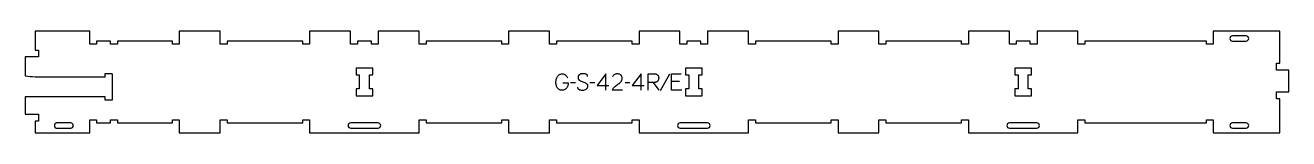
# Model space of a CAD drawing. Extents: x 0 to 2301, y 0 to 186.
import ezdxf

# ---------------------------------------------------------------- set-up
doc = ezdxf.new("R2010")
doc.units = 0
for name, color, linetype in [('1_ANYTOOL_1MMDEEP_LABELS_S', 2, 'CONTINUOUS'), ('3_ANYTOOL_CUTTHROUGH_INSID', 4, 'CONTINUOUS'), ('4_ANYTOOL_CUTTHROUGH_OUTSI', 5, 'CONTINUOUS')]:
    doc.layers.add(name, color=color, linetype=linetype)

msp = doc.modelspace()

# ---------------------------------------------------------------- linework, layer by layer
at = {"layer": '1_ANYTOOL_1MMDEEP_LABELS_S'}
for p, q in [((1173.415653, 107.133886), (1156.229939, 76.362457)), ((1191.501367, 93.676743), (1176.844225, 93.676743)), ((1002.15851, 91.491029), (993.372796, 91.405314)), ((1037.215653, 91.491029), (1028.429939, 91.405314)), ((1041.501367, 86.262457), (1063.272796, 86.262457)), ((1101.415653, 91.491029), (1092.629939, 91.405314)), ((1105.701367, 86.262457), (1127.472796, 86.262457)), ((1143.45851, 92.048172), (1153.915653, 77.562457))]:
    msp.add_line(p, q, dxfattribs=at)
for points in [[(979.272796, 91.405314), (989.044225, 91.362457, -0.031732), (988.776114, 88.355055, -0.048764), (988.031725, 85.437457, -0.050291), (986.922012, 83.126949, -0.060119), (985.337082, 81.1196, -0.036578), (983.605062, 79.633184, -0.050793), (981.64601, 78.473172, -0.051881), (979.692993, 77.805427, -0.053919), (977.644225, 77.562457, -0.055881), (975.609077, 77.769401, -0.055271), (973.669225, 78.4196, -0.05403), (971.743248, 79.578794, -0.038531), (970.05851, 81.076743, -0.067281), (968.510797, 83.187757, -0.049165), (967.487082, 85.608886, -0.047412), (966.814155, 88.812805, -0.028075), (966.629939, 92.091029, -0.03109), (966.797465, 94.782608, -0.031496), (967.299582, 97.4321, -0.031425), (968.150454, 100.060345, -0.02824), (969.30851, 102.5696, -0.064555), (970.837314, 104.721125, -0.078906), (972.903153, 106.346386, -0.076878), (975.526754, 107.320936, -0.050594), (978.329939, 107.605314, -0.039946), (979.9895, 107.472518, -0.052714), (981.592439, 107.037457, -0.053511), (982.975636, 106.322123, -0.05153), (984.179939, 105.333886, -0.040443), (986.220163, 102.910744, -0.04035), (987.844225, 100.191029)], [(1024.401367, 103.0196, 0.071867), (1024.208254, 104.356207, 0.100684), (1023.581725, 105.537457, 0.047558), (1023.107171, 106.013908, 0.038563), (1022.557171, 106.402636, 0.037928), (1021.859983, 106.750104, 0.026634), (1021.122796, 107.005314, 0.028461), (1018.099463, 107.691297, 0.041577), (1015.015653, 107.948172, 0.036938), (1013.513293, 107.837032, 0.041531), (1012.047796, 107.492814, 0.041583), (1010.670419, 106.915606, 0.038125), (1009.401367, 106.126743, 0.057611), (1008.331215, 105.134839, 0.065808), (1007.537082, 103.914243, 0.06469), (1007.059586, 102.454688, 0.046778), (1006.915653, 100.9196, 0.052235), (1007.078009, 99.369758, 0.075448), (1007.622796, 97.9196, 0.076671), (1008.538888, 96.746548, 0.061023), (1009.744225, 95.862457, 0.021951), (1012.773079, 94.335112, 0.018213), (1015.915653, 93.055314, -0.02405), (1019.017138, 91.749852, -0.02981), (1021.95851, 90.1196, -0.068439), (1023.099812, 89.15367, -0.079282), (1023.90851, 87.901743, -0.076308), (1024.33351, 86.323061, -0.047772), (1024.35851, 84.676743, -0.046243), (1024.065276, 82.995784, -0.06359), (1023.415653, 81.424957, -0.064671), (1022.442829, 80.140768, -0.057073), (1021.187082, 79.126743, -0.067522), (1018.218773, 77.763833, -0.070793), (1014.994225, 77.262457, -0.064027), (1011.855209, 77.624972, -0.070447), (1008.929939, 78.805314, -0.054374), (1007.771522, 79.654947, -0.074742), (1006.872796, 80.766029, -0.075199), (1006.349789, 82.072407, -0.057737), (1006.187082, 83.476743)], [(1087.701367, 77.648172), (1069.401367, 77.691029, -0.034491), (1070.064145, 79.438361, -0.037732), (1070.97101, 81.071386, -0.037744), (1072.110305, 82.546022, -0.03482), (1073.451367, 83.841029, -0.00859), (1076.410592, 86.239612, -0.008791), (1079.451367, 88.533886, 0.020588), (1082.270656, 90.767328, 0.025206), (1084.872796, 93.248172, 0.046908), (1085.893391, 94.549414, 0.051091), (1086.640653, 96.023172, 0.050722), (1087.089386, 97.671346, 0.041139), (1087.229939, 99.376743, 0.039396), (1087.087294, 101.184329, 0.058519), (1086.597796, 102.923172, 0.060358), (1085.807238, 104.330288, 0.061397), (1084.701367, 105.505314, 0.048006), (1083.34541, 106.427274, 0.045901), (1081.840653, 107.080314, 0.045216), (1080.100592, 107.482874, 0.034258), (1078.315653, 107.605314, 0.055622), (1075.681083, 107.311327, 0.079896), (1073.237082, 106.330314, 0.080617), (1071.267694, 104.664614, 0.060287), (1069.829939, 102.505314)], [(1134.45851, 77.605314), (1134.45851, 107.605314), (1145.815653, 107.605314, -0.030274), (1147.581466, 107.498299, -0.049), (1149.303153, 107.115136, -0.050774), (1150.635676, 106.52268, -0.06445), (1151.794225, 105.6446, -0.0646), (1152.684136, 104.508569, -0.052254), (1153.288867, 103.193707, -0.050381), (1153.678003, 101.501159, -0.031337), (1153.787082, 99.762457, -0.040022), (1153.676921, 98.388401, -0.042626), (1153.342439, 97.051743, -0.04247), (1152.773754, 95.762023, -0.036572), (1152.00851, 94.576743, -0.051097), (1151.066733, 93.562788, -0.061981), (1149.924582, 92.787457, -0.061813), (1148.615579, 92.310957, -0.049309), (1147.229939, 92.133886, -0.003273), (1146.362288, 92.096195, -0.003121), (1145.494225, 92.0696, -0.003882), (1144.476443, 92.052681, -0.002215), (1143.45851, 92.048172), (1134.501367, 92.048172)]]:
    msp.add_lwpolyline(points, format="xyb", dxfattribs=at)
for points in [[(1057.487082, 77.605314), (1057.529939, 107.648172), (1041.501367, 86.262457)], [(1121.687082, 77.605314), (1121.729939, 107.648172), (1105.701367, 86.262457)], [(1195.787082, 77.605314), (1176.844225, 77.605314), (1176.844225, 107.605314), (1194.672796, 107.605314)]]:
    msp.add_lwpolyline(points, dxfattribs=at)
at = {"layer": '3_ANYTOOL_CUTTHROUGH_INSID'}
for points in [[(2223.868232, 177), (2198.868232, 177, 1), (2198.868232, 167.5), (2223.868232, 167.5, 1)], [(82.75, 8.5, 1), (82.75, 18), (57.009651, 18, 0.12263), (55.35456, 17.587875, 0.106401), (54.040385, 16.480762, 0.09127), (53.253336, 14.956608, 0.148392), (53.253336, 11.543392, 0.09127), (54.040385, 10.019238, 0.106401), (55.35456, 8.912125, 0.12263), (57.009651, 8.5)], [(642.75, 8.5, 1), (642.75, 18), (592.75, 18, 1), (592.75, 8.5)], [(1242.75, 8.5, 1), (1242.75, 18), (1192.75, 18, 1), (1192.75, 8.5)], [(1842.75, 8.5, 1), (1842.75, 18), (1792.75, 18, 0.414214), (1788, 13.25, 0.414214), (1792.75, 8.5)], [(2223.868232, 8.5, 1), (2223.868232, 18), (2198.868232, 18, 1), (2198.868232, 8.5)]]:
    msp.add_lwpolyline(points, format="xyb", close=True, dxfattribs=at)
for points in [[(627, 105.544253), (633, 105.544253), (633, 118.044253), (602.5, 118.044253), (602.5, 105.544253), (608.5, 105.544253), (608.5, 80.044253), (602.5, 80.044253), (602.5, 67.544253), (633, 67.544253), (633, 80.044253), (627, 80.044253)], [(1227, 105.544253), (1233, 105.544253), (1233, 118.044253), (1202.5, 118.044253), (1202.5, 105.544253), (1208.5, 105.544253), (1208.5, 80.044253), (1202.5, 80.044253), (1202.5, 67.544253), (1233, 67.544253), (1233, 80.044253), (1227, 80.044253)], [(1827, 105.544253), (1833, 105.544253), (1833, 118.044253), (1802.5, 118.044253), (1802.5, 105.544253), (1808.5, 105.544253), (1808.5, 80.044253), (1802.5, 80.044253), (1802.5, 67.544253), (1833, 67.544253), (1833, 80.044253), (1827, 80.044253)]]:
    msp.add_lwpolyline(points, close=True, dxfattribs=at)
at = {"layer": '4_ANYTOOL_CUTTHROUGH_OUTSI'}
msp.add_lwpolyline([(18, 21.5), (18, 0), (117.5, 0), (117.5, 23.75, -0.414214), (117.75, 24), (129.75, 24, -0.414214), (130, 23.75), (130, 18), (155.5, 18), (155.5, 23.75, -0.414214), (155.75, 24), (167.75, 24, -0.414214), (168, 23.75), (168, 18), (268, 18), (268, 23.75, -0.414214), (268.25, 24), (280.25, 24, -0.414214), (280.5, 23.75), (280.5, 0), (355, 0), (355, 23.75, -0.414214), (355.25, 24), (367.25, 24, -0.414214), (367.5, 23.75), (367.5, 18), (505.5, 18), (505.5, 23.75, -0.414214), (505.75, 24), (517.75, 24, -0.414214), (518, 23.75), (518, 0), (717.5, 0), (717.5, 23.75, -0.414214), (717.75, 24), (729.75, 24, -0.414214), (730, 23.75), (730, 18), (868, 18), (868, 23.75, -0.414214), (868.25, 24), (880.25, 24, -0.414214), (880.5, 23.75), (880.5, 0), (955, 0), (955, 23.75, -0.414214), (955.25, 24), (967.25, 24, -0.414214), (967.5, 23.75), (967.5, 18), (1105.5, 18), (1105.5, 23.75, -0.414214), (1105.75, 24), (1117.75, 24, -0.414214), (1118, 23.75), (1118, 0), (1317.5, 0), (1317.5, 23.75, -0.414214), (1317.75, 24), (1329.75, 24, -0.414214), (1330, 23.75), (1330, 18), (1468, 18), (1468, 23.75, -0.414214), (1468.25, 24), (1480.25, 24, -0.414214), (1480.5, 23.75), (1480.5, 0), (1555, 0), (1555, 23.75, -0.414214), (1555.25, 24), (1567.25, 24, -0.414214), (1567.5, 23.75), (1567.5, 18), (1705.5, 18), (1705.5, 23.75, -0.414214), (1705.75, 24), (1717.75, 24, -0.414214), (1718, 23.75), (1718, 0), (1917.5, 0), (1917.5, 23.75, -0.414214), (1917.75, 24), (1929.75, 24, -0.414214), (1930, 23.75), (1930, 18), (1967.75, 18), (2151.348473, 18), (2151.348473, 23.75, -0.414214), (2151.598473, 24), (2163.598473, 24, -0.414214), (2163.848473, 23.75), (2163.848473, 0), (2285.127084, 0), (2285.127084, 62.322251), (2279.377084, 62.322251, -0.414214), (2279.127084, 62.572251), (2279.127084, 74.572251, -0.414214), (2279.377084, 74.822251), (2301.427084, 74.822251), (2301.427084, 114.322251), (2279.377084, 114.322251, -0.414214), (2279.127084, 114.572251), (2279.127084, 126.572251, -0.414214), (2279.377084, 126.822251), (2285.127084, 126.822251), (2285.127084, 185.5), (2163.848473, 185.5), (2163.848473, 161.75, -0.414214), (2163.598473, 161.5), (2151.598473, 161.5, -0.414214), (2151.348473, 161.75), (2151.348473, 167.5), (1967.75, 167.5), (1930, 167.5), (1930, 161.75, -0.414214), (1929.75, 161.5), (1917.75, 161.5, -0.414214), (1917.5, 161.75), (1917.5, 185.5), (1843, 185.5), (1843, 161.75, -0.414214), (1842.75, 161.5), (1830.75, 161.5, -0.414214), (1830.5, 161.75), (1830.5, 167.5), (1805, 167.5), (1805, 161.75, -0.414214), (1804.75, 161.5), (1792.75, 161.5, -0.414214), (1792.5, 161.75), (1792.5, 185.5), (1718, 185.5), (1718, 161.75, -0.414214), (1717.75, 161.5), (1705.75, 161.5, -0.414214), (1705.5, 161.75), (1705.5, 167.5), (1567.5, 167.5), (1567.5, 161.75, -0.414214), (1567.25, 161.5), (1555.25, 161.5, -0.414214), (1555, 161.75), (1555, 185.5), (1480.5, 185.5), (1480.5, 161.75, -0.414214), (1480.25, 161.5), (1468.25, 161.5, -0.414214), (1468, 161.75), (1468, 167.5), (1330, 167.5), (1330, 161.75, -0.414214), (1329.75, 161.5), (1317.75, 161.5, -0.414214), (1317.5, 161.75), (1317.5, 185.5), (1243, 185.5), (1243, 161.75, -0.414214), (1242.75, 161.5), (1230.75, 161.5, -0.414214), (1230.5, 161.75), (1230.5, 167.5), (1205, 167.5), (1205, 161.75, -0.414214), (1204.75, 161.5), (1192.75, 161.5, -0.414214), (1192.5, 161.75), (1192.5, 185.5), (1118, 185.5), (1118, 161.75, -0.414214), (1117.75, 161.5), (1105.75, 161.5, -0.414214), (1105.5, 161.75), (1105.5, 167.5), (967.5, 167.5), (967.5, 161.75, -0.414214), (967.25, 161.5), (955.25, 161.5, -0.414214), (955, 161.75), (955, 185.5), (880.5, 185.5), (880.5, 161.75, -0.414214), (880.25, 161.5), (868.25, 161.5, -0.414214), (868, 161.75), (868, 167.5), (730, 167.5), (730, 161.75, -0.414214), (729.75, 161.5), (717.75, 161.5, -0.414214), (717.5, 161.75), (717.5, 185.5), (643, 185.5), (643, 161.75, -0.414214), (642.75, 161.5), (630.75, 161.5, -0.414214), (630.5, 161.75), (630.5, 167.5), (605, 167.5), (605, 161.75, -0.414214), (604.75, 161.5), (592.75, 161.5, -0.414214), (592.5, 161.75), (592.5, 185.5), (518, 185.5), (518, 161.75, -0.414214), (517.75, 161.5), (505.75, 161.5, -0.414214), (505.5, 161.75), (505.5, 167.5), (367.5, 167.5), (367.5, 161.75, -0.414214), (367.25, 161.5), (355.25, 161.5, -0.414214), (355, 161.75), (355, 185.5), (280.5, 185.5), (280.5, 161.75, -0.414214), (280.25, 161.5), (268.25, 161.5, -0.414214), (268, 161.75), (268, 167.5), (168, 167.5), (168, 161.75, -0.414214), (167.75, 161.5), (155.75, 161.5, -0.414214), (155.5, 161.75), (155.5, 167.5), (130, 167.5), (130, 161.75, -0.414214), (129.75, 161.5), (117.75, 161.5, -0.414214), (117.5, 161.75), (117.5, 185.5), (18, 185.5), (18, 151), (23.75, 151, -0.414214), (24, 150.75), (24, 138.75, -0.414214), (23.75, 138.5), (0, 138.5), (0, 103.974857, 0.000019), (17.7764, 102.087807), (145.499983, 102.088506), (145.499983, 107.838506, -0.414214), (145.749983, 108.088506), (157.749983, 108.088506, -0.414214), (157.999983, 107.838506), (157.999983, 101.838506), (157.999983, 65.838506), (157.999983, 59.838506, -0.414214), (157.749983, 59.588506), (145.749983, 59.588506, -0.414214), (145.499983, 59.838506), (145.499983, 65.588506), (0, 65.588506), (0, 34), (23.75, 34, -0.414214), (24, 33.75), (24, 21.75, -0.414214), (23.75, 21.5)], format="xyb", close=True, dxfattribs=at)

doc.saveas('drawing.dxf')
